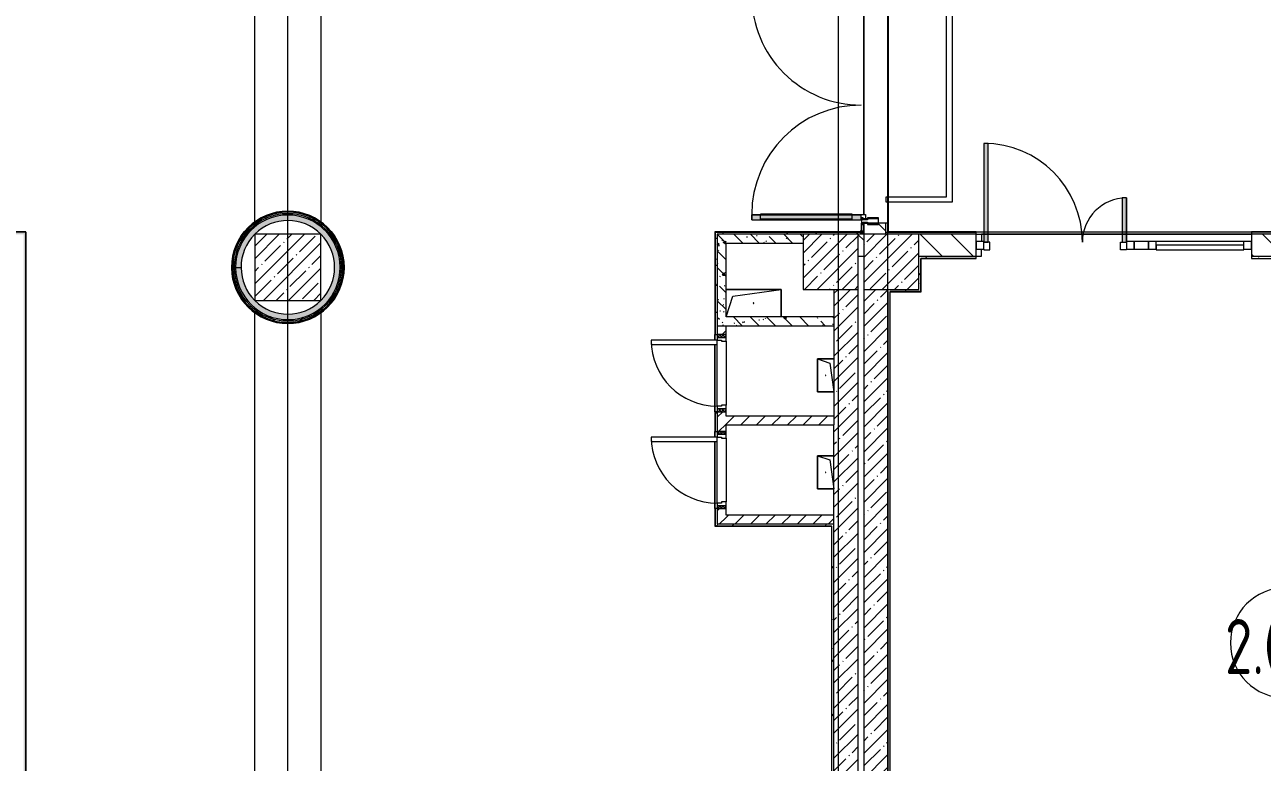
# Model space of a CAD drawing. Header units: millimetres. Extents: x -1113 to 415037, y -3642 to 354837.
# Drawn here: x 179692 to 190932, y 3107 to 9802 of the extents above; entities that cross this region are included whole.
import ezdxf

# ---------------------------------------------------------------- set-up
doc = ezdxf.new("R2010")
doc.units = ezdxf.units.MM
for name, color, linetype, lineweight in [('A-AREA-BNDY', 7, 'Continuous', 5), ('A-AREA-IDEN', 7, 'Continuous', 9), ('A-DETL-GENF', 7, 'Continuous', 9), ('A-DOOR-2', 7, 'Continuous', 5), ('A-DOOR-FRAM-2', 7, 'Continuous', 5), ('A-FLOR', 7, 'Continuous', 9), ('A-GENM', 7, 'Continuous', 9), ('A-GLAZ-CURT', 7, 'Continuous', 9), ('A-GLAZ-CURT-2', 7, 'Continuous', 20), ('A-GLAZ-CWMG', 7, 'Continuous', 9), ('A-GLAZ-CWMG-1', 7, 'Continuous', 20), ('A-WALL', 7, 'Continuous', 5), ('I-WALL', 7, 'Continuous', 5), ('S-COLS', 7, 'Continuous', 9), ('S-COLS-1', 7, 'Continuous', 5), ('Оси', 7, 'Continuous', 9)]:
    doc.layers.add(name, color=color, linetype=linetype, lineweight=lineweight)
doc.layers.add('A-AREA-PATT-2', color=7, linetype='Continuous', lineweight=5, true_color=0xcde0ef, transparency=1)
doc.layers.add('A-FLOR-PATT-1', color=7, linetype='Continuous', lineweight=9, true_color=0xeef6ff, transparency=0.5)
for name, color, linetype, lineweight, true_color in [('A-DOOR-1', 7, 'Continuous', 5, 0xc0c0c0), ('A-DOOR-FRAM-1', 7, 'Continuous', 5, 0xc0c0c0), ('A-WALL-1', 9, 'Continuous', 5, 0x808080), ('A-WALL-FNSH-1', 9, 'Continuous', 5, 0x808080)]:
    doc.layers.add(name, color=color, linetype=linetype, lineweight=lineweight, true_color=true_color)
doc.styles.add('СПДС', font='ГОСТ тип А.ttf', dxfattribs={"width": 0.9})
pattern_1 = [(45, (148772.12, -1e-08), (-114.04925, 114.04925), []), (45, (148886.17, -1e-08), (-114.04925, 114.04925), [201.612, -40.322, 6.706, -33.617])]
pattern_2 = [(135, (148772.12, -1e-08), (-141.4214, -141.4214), [])]
pattern_3 = [(135, (148772.12, -1e-08), (-150.8683, -150.8683), [213.36, -35.56, 7.112, -35.56]), (135, (148772.12, 150.77), (-150.8683, -150.8683), []), (50, (148772.12, -1e-08), (255.0577, -22.3145), [26.67, -293.37]), (355, (148772.12, -1e-08), (-49.3404, 267.4791), [21.336, -234.696]), (100.451, (148793.38, -1.86), (205.7195, 245.1636), [22.666, -249.326]), (46.184, (148772.12, 71.12), (379.511, -58.86), [40.005, -440.055]), (96.636, (148803.75, 66.2), (332.3634, 346.399), [33.999, -373.989]), (351.184, (148772.12, 71.12), (332.367, 346.3953), [32.004, -352.044]), (21, (148807.68, 53.34), (212.2602, -143.1711), [26.67, -293.37]), (326, (148807.68, 53.34), (86.5224, 257.8632), [21.336, -234.696]), (71.451, (148825.37, 41.4), (298.784, 114.6901), [22.666, -249.326]), (37.5, (148772.12, -1e-08), (4.32385, 118.3775), [6.706, -225.146, 6.706, -231.546, -235.585]), (37.5, (148772.12, -1e-08), (4.32385, 118.3775), [-470.103, 6.706, -228.879]), (7.5, (148772.12, -1e-08), (93.5476, 140.2533), [6.706, -129.134, 6.706, -219.812, -89.789]), (7.5, (148772.12, -1e-08), (93.5476, 140.2533), [-362.356, 6.706, -83.083]), (327.5, (148692.82, -1e-08), (189.82734, -8.02019), [6.706, -82.194, 6.706, -270.662, -368.046]), (327.5, (148692.82, -1e-08), (189.82734, -8.02019), [-366.268, 6.706, -361.34]), (317.5, (148657.26, -1e-08), (207.38114, 35.59764), [6.706, -108.864, 6.706, -177.495, -261.366]), (317.5, (148657.26, -1e-08), (207.38114, 35.59764), [-299.771, 6.706, -254.66])]
pattern_4 = [(45, (148772.12, -1e-08), (-70.71068, 70.71068), [])]
pattern_5 = [(45, (148772.12, -1e-08), (-212.132, 212.132), []), (135, (148772.12, -1e-08), (-212.132, -212.132), [])]
pattern_6 = [(0, (148772.123, -1e-08), (243.84, 60.96), [20.117, -162.763, 20.117, -162.763, -975.36]), (0, (148772.123, -1e-08), (243.84, 60.96), [-365.76, 20.117, -345.643, 20.117, -162.763, -426.72]), (0, (148772.123, -1e-08), (243.84, 60.96), [-914.4, 20.117, -101.803, 20.117, -284.683]), (120, (148863.563, 30.48), (-174.71291, 180.691634), [20.117, -162.763, 20.117, -162.763, -975.36]), (120, (148863.563, 30.48), (-174.71291, 180.691634), [-365.76, 20.117, -345.643, 20.117, -162.763, -426.72]), (120, (148863.563, 30.48), (-174.71291, 180.691634), [-914.4, 20.117, -101.803, 20.117, -284.683]), (240, (148894.043, 152.4), (-69.12709, -241.651634), [20.117, -162.763, 20.117, -162.763, -975.36]), (240, (148894.043, 152.4), (-69.12709, -241.651634), [-365.76, 20.117, -345.643, 20.117, -162.763, -426.72]), (240, (148894.043, 152.4), (-69.12709, -241.651634), [-914.4, 20.117, -101.803, 20.117, -284.683])]

# ---------------------------------------------------------------- blocks, each defined once
blk = doc.blocks.new('BSC_Колонна _Прямоугольная - 500х500-23286270-Объем проектирования 2 этажа')
at = {"layer": 'S-COLS-1'}
h = blk.add_hatch(dxfattribs=at)
h.set_pattern_fill('FP_4', color=256, style=0, pattern_type=2)
h.set_pattern_definition([(45, (-38790, -7650), (-114.04925, 114.04925), []), (45, (-38675.95, -7650), (-114.04925, 114.04925), [201.613, -40.323, 6.706, -33.617])])
h.paths.add_polyline_path([(-70, -250), (250, -250), (250, 250), (-250, 250), (-250, -250)])
for p, q in [((250, 250), (-250, 250)), ((-250, 250), (-250, -250)), ((250, -250), (250, 250)), ((-250, -250), (250, -250))]:
    blk.add_line(p, q, dxfattribs=at)
blk = doc.blocks.new('BSC_Колонна _Прямоугольная - 600х600-V312-Объем проектирования 2 этажа')
at = {"layer": 'S-COLS-1'}
h = blk.add_hatch(dxfattribs=at)
h.set_pattern_fill('FP_65', color=256, style=0, pattern_type=2)
h.set_pattern_definition([(45, (-33310, -7600), (-114.04925, 114.04925), []), (45, (-33195.95, -7600), (-114.04925, 114.04925), [201.613, -40.323, 6.706, -33.617])])
h.paths.add_polyline_path([(-300, -300), (300, -300), (300, 300), (-300, 300), (-300, 173)])
for p, q in [((300, 300), (-300, 300)), ((-300, 300), (-300, -300)), ((300, -300), (300, 300)), ((-300, -300), (300, -300))]:
    blk.add_line(p, q, dxfattribs=at)
blk = doc.blocks.new('BSC_Колонна _Прямоугольная - 500х500-V367-Объем проектирования 2 этажа')
at = {"layer": 'S-COLS-1'}
h = blk.add_hatch(dxfattribs=at)
h.set_pattern_fill('FP_113', color=256, style=0, pattern_type=2)
h.set_pattern_definition([(45, (-38240, -7650), (-114.04925, 114.04925), []), (45, (-38125.95, -7650), (-114.04925, 114.04925), [201.613, -40.323, 6.706, -33.617])])
h.paths.add_polyline_path([(250, -250), (250, 250), (-250, 250), (-250, -250), (177, -250)])
for p, q in [((250, 250), (-250, 250)), ((-250, 250), (-250, -250)), ((250, -250), (250, 250)), ((-250, -250), (250, -250))]:
    blk.add_line(p, q, dxfattribs=at)
blk = doc.blocks.new('110_Дверь_СКБ_1Ст - д-18 700x2100h_Технический шкаф ЭОМ и СС-21511926-Объем проектирования 2 этажа')
at = {"layer": 'A-DOOR-2'}
h = blk.add_hatch(dxfattribs=at)
h.set_pattern_fill('FP_204', color=256, style=0, pattern_type=2)
h.set_pattern_definition([(135, (1951.41, 104.685), (-14.14214, -14.14214), []), (225, (1951.41, 104.685), (14.14214, -14.14214), [])])
h.paths.add_polyline_path([(337.5, -40), (362.5, -40), (362.5, 40), (337.5, 40)])
at = {"layer": 'A-DOOR-FRAM-2'}
h = blk.add_hatch(dxfattribs=at)
h.set_pattern_fill('FP_205', color=256, style=0, pattern_type=2)
h.set_pattern_definition([(45, (-171.384, 104.685), (-14.1421, 14.1421), []), (135, (-171.384, 104.685), (-14.1421, -14.1421), [])])
h.paths.add_polyline_path([(-337.5, 1.9), (-337.5, -40), (-312.5, -40), (-312.5, 40), (-337.5, 40)])
at = {"layer": 'A-DOOR-1'}
for p, q in [((312.5, 640), (272.5, 640)), ((272.5, 640), (272.5, 40)), ((312.5, 40), (312.5, 640)), ((272.5, 40), (312.5, 40))]:
    blk.add_line(p, q, dxfattribs=at)
blk.add_arc((312.5, 40), 600, 90, 180, dxfattribs=at)
at = {"layer": 'A-DOOR-FRAM-1'}
for p, q in [((-312.5, 40), (-337.5, 40)), ((-337.5, 40), (-337.5, -40)), ((-287.5, 40), (-312.5, 40)), ((-312.5, 40), (-312.5, -40)), ((-312.5, -40), (-312.5, 40)), ((-287.5, 0), (-287.5, 40)), ((-287.5, 40), (272.5, 40)), ((312.5, 40), (312.5, 0)), ((337.5, 40), (312.5, 40)), ((337.5, -40), (337.5, 40)), ((362.5, 40), (337.5, 40)), ((337.5, 40), (337.5, -40)), ((362.5, -40), (362.5, 40)), ((-337.5, -40), (-312.5, -40)), ((-312.5, -40), (-277.5, -40)), ((-277.5, 0), (-287.5, 0)), ((-277.5, -40), (-277.5, 0)), ((302.5, -40), (-277.5, -40)), ((312.5, 0), (302.5, 0)), ((302.5, 0), (302.5, -40)), ((302.5, -40), (337.5, -40)), ((337.5, -40), (362.5, -40))]:
    blk.add_line(p, q, dxfattribs=at)
blk = doc.blocks.new('GM_Отверстие прямоугольное _в плите_ - Отверстие-V418-Объем проектирования 2 этажа')
at = {"layer": 'A-GENM'}
for p, q in [((-250, 125), (250, 125)), ((250, 125), (-250, 125)), ((-187, 62), (250, 125)), ((250, 125), (250, -125)), ((250, -125), (250, 125)), ((-250, -125), (-187, 62))]:
    blk.add_line(p, q, dxfattribs=at)
for start, end in [(360, 180), (180, 360)]:
    blk.add_arc((0, 0), 2.5, start, end, dxfattribs=at)
blk = doc.blocks.new('GM_Отверстие прямоугольное _в плите_ - Отверстие-21620300-Объем проектирования 2 этажа')
at = {"layer": 'A-GENM'}
for p, q in [((-150, -75), (-150, 75)), ((-150, 75), (-150, -75)), ((-150, -75), (-112.5, 37.5)), ((-112.5, 37.5), (150, 75)), ((150, 75), (150, -75)), ((150, -75), (150, 75)), ((150, -75), (-150, -75)), ((-150, -75), (150, -75))]:
    blk.add_line(p, q, dxfattribs=at)
for start, end in [(360, 180), (180, 360)]:
    blk.add_arc((0, 0), 2.5, start, end, dxfattribs=at)
blk = doc.blocks.new('Прямоугольный импост - Импост структурный с накладкой - 160мм Темный-31239214-Объем проектирования 2 этажа')
at = {"layer": 'A-GLAZ-CWMG-1'}
for p, q in [((-50, 0), (-50, 17)), ((-50, 17), (0, 17)), ((-40, 0), (-50, 0)), ((-40, -40), (-40, 0)), ((0, 0), (-10, 0)), ((-10, 0), (-10, -40)), ((0, 17), (0, 0)), ((-50, -140), (-50, -40)), ((-50, -40), (-40, -40)), ((-10, -40), (0, -40)), ((0, -40), (0, -140)), ((0, -140), (-50, -140))]:
    blk.add_line(p, q, dxfattribs=at)
blk = doc.blocks.new('Дверь_Витражная_остекление_ - ДВН_ДАО_Главный вход_1800 в свету 5-32258809-Объем проектирования 2 этажа')
at = {"layer": 'A-DETL-GENF'}
for p, q in [((-947.5, -20), (-992.5, -20)), ((-992.5, -1012.5), (-992.5, -20)), ((-947.5, -20), (-992.5, -20)), ((-992.5, -20), (-992.5, -1012.5)), ((-992.5, -100), (-947.5, -100)), ((-982.5, -932.5), (-982.5, -100)), ((-947.5, -1012.5), (-947.5, -20)), ((-947.5, -1012.5), (-947.5, -20)), ((-938.5, -932.5), (-938.5, -100)), ((988.5, -932.5), (988.5, -100)), ((997.5, -1012.5), (997.5, -20)), ((997.5, -20), (997.5, -1012.5)), ((1042.5, -100), (997.5, -100)), ((1032.5, -932.5), (1032.5, -100)), ((1042.5, -1012.5), (1042.5, -20)), ((1042.5, -1012.5), (1042.5, -20)), ((-992.5, -932.5), (-947.5, -932.5)), ((1042.5, -932.5), (997.5, -932.5)), ((-992.5, -1012.5), (-947.5, -1012.5)), ((-992.5, -1012.5), (-947.5, -1012.5)), ((1042.5, -1012.5), (997.5, -1012.5)), ((997.5, -1012.5), (1042.5, -1012.5))]:
    blk.add_line(p, q, dxfattribs=at)
at = {"layer": 'A-DOOR-1'}
for p, q in [((-1042.5, 20), (-992.5, 20)), ((-1042.5, -20), (-1042.5, 20)), ((-992.5, 20), (-992.5, -20)), ((992.5, 20), (1042.5, 20)), ((992.5, -20), (992.5, 20)), ((1042.5, 20), (1042.5, -20)), ((-992.5, -20), (-1042.5, -20)), ((-992.5, -1012.5), (-992.5, -20)), ((992.5, -1012.5), (992.5, -20)), ((1042.5, -20), (992.5, -20))]:
    blk.add_line(p, q, dxfattribs=at)
for centre, start, end in [((-992.5, -20), 270, 0), ((992.5, -20), 180, 270)]:
    blk.add_arc(centre, 992.5, start, end, dxfattribs=at)
blk = doc.blocks.new('Прямоугольный импост - Импост структурный с накладкой - 160мм Темный-31915521-Объем проектирования 2 этажа')
at = {"layer": 'A-GLAZ-CWMG-1'}
for p, q in [((-25, 0), (-25, 17)), ((-25, 17), (25, 17)), ((-15, 0), (-25, 0)), ((-15, -40), (-15, 0)), ((25, 0), (15, 0)), ((15, 0), (15, -40)), ((25, 17), (25, 0)), ((-25, -140), (-25, -40)), ((-25, -40), (-15, -40)), ((15, -40), (25, -40)), ((25, -40), (25, -140)), ((25, -140), (-25, -140))]:
    blk.add_line(p, q, dxfattribs=at)
blk = doc.blocks.new('Прямоугольный импост - 50 x 70 мм-31700031-Объем проектирования 2 этажа')
at = {"layer": 'A-GLAZ-CWMG-1'}
for p, q in [((-70, 35), (0, 35)), ((-70, -35), (-70, 35)), ((0, 35), (0, -35)), ((0, -35), (-70, -35))]:
    blk.add_line(p, q, dxfattribs=at)
blk = doc.blocks.new('Дверь_Витражная_остекление_ - ДВН_ДАО_Главный вход_1200 в свету-31742133-Объем проектирования 2 этажа')
at = {"layer": 'A-DETL-GENF'}
for p, q in [((-607.5, 925), (-647.5, 925)), ((-647.5, 925), (-647.5, 35)), ((-607.5, 30), (-607.5, 925)), ((647.5, 430), (607.5, 430)), ((607.5, 430), (607.5, 30)), ((647.5, 35), (647.5, 430)), ((-647.5, 30), (-607.5, 30)), ((-592.5, 30), (-647.5, 30)), ((-592.5, -40), (-592.5, 30)), ((592.5, -40), (592.5, 30)), ((592.5, 30), (647.5, 30)), ((607.5, 30), (647.5, 30)), ((-647.5, -35), (-647.5, -40)), ((-647.5, -40), (-592.5, -40)), ((647.5, -40), (592.5, -40)), ((647.5, -35), (647.5, -40))]:
    blk.add_line(p, q, dxfattribs=at)
at = {"layer": 'A-DOOR-1'}
for p, q in [((-647.5, 925), (-647.5, 35)), ((647.5, 430), (647.5, 35))]:
    blk.add_line(p, q, dxfattribs=at)
for centre, radius, start, end in [((-647.5, 30), 895, 360, 90), ((647.5, 30), 400, 90, 180)]:
    blk.add_arc(centre, radius, start, end, dxfattribs=at)
blk = doc.blocks.new('Системная панель - Стемалит - 40мм-32257327-Объем проектирования 2 этажа')
at = {"layer": 'A-GLAZ-CURT-2'}
for p, q in [((65, 35), (-65, 35)), ((-65, 35), (-65, -35)), ((65, -35), (65, 35)), ((-65, -35), (65, -35))]:
    blk.add_line(p, q, dxfattribs=at)
blk = doc.blocks.new('Прямоугольный импост - 50 x 70 мм-31687886-Объем проектирования 2 этажа')
at = {"layer": 'A-GLAZ-CWMG-1'}
for p, q in [((-35, 35), (35, 35)), ((-35, -35), (-35, 35)), ((35, 35), (35, -35)), ((35, -35), (-35, -35))]:
    blk.add_line(p, q, dxfattribs=at)
blk = doc.blocks.new('Прямоугольный импост - 50 x 70 мм-31701779-Объем проектирования 2 этажа')
at = {"layer": 'A-GLAZ-CWMG-1'}
for p, q in [((0, 35), (-70, 35)), ((-70, 35), (-70, -35)), ((0, -35), (0, 35)), ((-70, -35), (0, -35))]:
    blk.add_line(p, q, dxfattribs=at)
blk = doc.blocks.new('Системная панель - Стекло - 40мм-V497-Объем проектирования 2 этажа')
at = {"layer": 'A-GLAZ-CURT-2'}
for p, q in [((397.5, 0), (-397.5, 0)), ((-397.5, 0), (-397.5, -40)), ((397.5, -40), (397.5, 0)), ((-397.5, -40), (397.5, -40))]:
    blk.add_line(p, q, dxfattribs=at)
blk = doc.blocks.new('Прямоугольный импост - 50 x 70 мм-31702100-Объем проектирования 2 этажа')
at = {"layer": 'A-GLAZ-CWMG-1'}
for p, q in [((-35, 35), (35, 35)), ((-35, -35), (-35, 35)), ((35, 35), (35, -35)), ((35, -35), (-35, -35))]:
    blk.add_line(p, q, dxfattribs=at)
blk = doc.blocks.new('Прямоугольный импост - 50 x 70 мм-31720914-Объем проектирования 2 этажа')
at = {"layer": 'A-GLAZ-CWMG'}
blk.add_line((6460, 7920), (5665, 7920), dxfattribs=at)
blk = doc.blocks.new('Марка_Помещения - Номер-25198446-Объем проектирования 2 этажа')
at = {"layer": 'A-AREA-IDEN'}
for start, end in [(360, 180), (180, 360)]:
    blk.add_arc((0, 0), 2.5, start, end, dxfattribs=at)

msp = doc.modelspace()

# ---------------------------------------------------------------- hatches: boundary and pattern name
at = {"layer": 'A-AREA-PATT-2'}
h = msp.add_hatch(color=256, dxfattribs=at)
h.paths.add_polyline_path([(187288, 7921), (187292, 7921), (187290, 7931), (187282, 7931), (187282, 7921)])
h.paths.add_polyline_path([(169022, 7921), (169022, 8530), (168992, 8530), (168992, 7921), (169017, 7921)])
h.paths.add_polyline_path([(187291, 7990), (187292, 7991), (187292, 8080), (187288, 8080), (187288, 8030), (187291, 8030), (187291, 8000)])
h.paths.add_polyline_path([(187288, 10065), (187292, 10065), (187291, 10115), (187288, 10115)])
h.paths.add_polyline_path([(169022, 10275), (169022, 10880), (169003, 10878), (169003, 10275)])
h.paths.add_polyline_path([(187267, 10669), (187287, 10669), (187287, 10680), (187267, 10680)])
h.paths.add_polyline_path([(181432, 13740), (181472, 13740), (181470, 13759), (181422, 13759), (181422, 13740)])
h.paths.add_polyline_path([(180072, 13740), (180122, 13740), (180120, 13759), (180072, 13759)])
h.paths.add_polyline_path([(182422, 18870), (182422, 18920), (182403, 18918), (182403, 18870)])
h.paths.add_polyline_path([(182403, 20220), (182422, 20220), (182422, 20270), (182403, 20268), (182403, 20222)])
at = {"layer": 'A-FLOR-PATT-1'}
h = msp.add_hatch(color=256, dxfattribs=at)
h.paths.add_polyline_path([(162402, 7900), (162442, 7900), (162442, 8730), (162402, 8730), (162402, 7904)])
h.paths.add_polyline_path([(173072, 7900), (173072, 8230), (173032, 8230), (173032, 7900)])
h.paths.add_polyline_path([(163662, 7900), (163702, 7900), (163702, 8230), (163662, 8230), (163662, 7920)])
h.paths.add_polyline_path([(171772, 7900), (171812, 7900), (171812, 8730), (171772, 8730), (171772, 7920)])
h.paths.add_polyline_path([(154167, 7915), (154167, 8315), (154127, 8315), (154127, 7915)])
h.paths.add_polyline_path([(152912, 7915), (152912, 8810), (152872, 8810), (152872, 7915), (152902, 7915)])
h.paths.add_polyline_path([(187288, 8030), (187288, 8075), (186296, 8075), (186296, 8030), (187287, 8030)])
h.paths.add_polyline_path([(168782, 8520), (168862, 8520), (168862, 8565), (168022, 8565), (168022, 8520), (168398, 8520)])
h.paths.add_polyline_path([(186896, 10020), (187288, 10020), (187288, 10065), (186296, 10065), (186296, 10020), (186762, 10020)])
h.paths.add_polyline_path([(168037, 10190), (168862, 10190), (168862, 10235), (168037, 10235)])
h.paths.add_polyline_path([(180167, 12960), (180167, 13780), (180122, 13780), (180122, 12960)])
h.paths.add_polyline_path([(181432, 13460), (181432, 13740), (181422, 13740), (181422, 13780), (181387, 13780), (181387, 13460), (181422, 13460)])
h.paths.add_polyline_path([(182805, 18920), (183202, 18920), (183202, 18965), (182382, 18965), (182382, 18920), (182422, 18920)])
h.paths.add_polyline_path([(182570, 20185), (182702, 20185), (182702, 20230), (182422, 20230), (182422, 20220), (182382, 20220), (182382, 20185), (182435, 20185)])
h = msp.add_hatch(color=256, dxfattribs=at)
h.paths.add_polyline_path([(198527, 7900), (198567, 7900), (198567, 8230), (198527, 8230)])
h.paths.add_polyline_path([(197307, 7900), (197312, 7900), (197312, 8725), (197272, 8725), (197272, 7900)])
h.paths.add_polyline_path([(189658, 7900), (189698, 7900), (189698, 8230), (189658, 8230), (189658, 7920)])
h.paths.add_polyline_path([(206273, 7900), (206313, 7900), (206313, 8725), (206273, 8725), (206273, 7920)])
h.paths.add_polyline_path([(188403, 7900), (188443, 7900), (188443, 8725), (188403, 8725), (188403, 8043)])
h.paths.add_polyline_path([(207568, 7900), (207568, 8230), (207528, 8230), (207528, 7900)])
h.paths.add_polyline_path([(223953, 9422), (224252, 9422), (224252, 9462), (223953, 9462)])
h.paths.add_polyline_path([(224191, 10682), (224252, 10682), (224252, 10722), (223453, 10722), (223453, 10682), (223522, 10682)])
h = msp.add_hatch(color=256, dxfattribs=at)
h.paths.add_polyline_path([(189698, 7830), (189698, 7900), (189658, 7900), (189658, 7830)])
h.paths.add_polyline_path([(188403, 7830), (188443, 7830), (188443, 7900), (188403, 7900), (188403, 7835)])
at = {"layer": 'I-WALL'}
h = msp.add_hatch(dxfattribs=at)
h.set_pattern_fill('FP_191', color=256, style=0, pattern_type=2)
h.set_pattern_definition(pattern_6)
h.paths.add_polyline_path([(187312, 7920), (187312, 8000), (187292, 8000), (187292, 7921), (187308, 7920)])
h.paths.add_polyline_path([(187292, 10130), (187312, 10130), (187312, 10680), (187292, 10680), (187292, 10230)])
h = msp.add_hatch(dxfattribs=at)
h.set_pattern_fill('FP_23', color=256, style=0, pattern_type=2)
h.set_pattern_definition(pattern_2)
h.paths.add_polyline_path([(187492, 7900), (187512, 7900), (187512, 8000), (187312, 8000), (187312, 7900)])
h.paths.add_polyline_path([(187312, 10130), (187512, 10130), (187512, 10230), (187312, 10230)])
for points in [[(181572, 7600), (181573, 7600), (181579, 7680), (181601, 7765), (181632, 7836), (181675, 7905), (181729, 7966), (181788, 8015), (181854, 8055), (181927, 8085), (182003, 8103), (182082, 8109), (182176, 8100), (182249, 8080), (182325, 8047), (182389, 8005), (182446, 7956), (182495, 7898), (182537, 7829), (182568, 7751), (182586, 7667), (182586, 7680), (182567, 7758), (182530, 7843), (182491, 7904), (182434, 7969), (182371, 8019), (182310, 8056), (182239, 8085), (182159, 8104), (182081, 8110), (181992, 8101), (181923, 8085), (181850, 8055), (181782, 8013), (181713, 7951), (181665, 7893), (181623, 7820), (181597, 7758), (181578, 7680)], [(182104, 7126), (182180, 7135), (182253, 7157), (182322, 7190), (182385, 7234), (182439, 7287), (182491, 7361), (182520, 7416), (182544, 7488), (182556, 7566), (182555, 7640), (182543, 7715), (182518, 7788), (182483, 7855), (182437, 7916), (182376, 7973), (182318, 8012), (182249, 8045), (182176, 8066), (182100, 8075), (182024, 8071), (181949, 8056), (181878, 8029), (181812, 7991), (181753, 7942), (181702, 7885), (181661, 7820), (181632, 7750), (181613, 7676), (181607, 7600), (181657, 7600), (181664, 7674), (181683, 7744), (181711, 7807), (181753, 7868), (181812, 7927), (181859, 7962), (181923, 7994), (181992, 8015), (182063, 8025), (182135, 8022), (182206, 8007), (182272, 7980), (182334, 7942), (182388, 7895), (182437, 7834), (182470, 7773), (182494, 7703), (182505, 7638), (182505, 7564), (182491, 7487), (182469, 7424), (182435, 7364), (182382, 7300), (182337, 7260), (182276, 7222), (182209, 7194), (182130, 7178), (182067, 7175), (181995, 7184), (181926, 7205), (181862, 7237), (181804, 7279), (181754, 7330), (181711, 7394), (181681, 7460), (181663, 7531), (181657, 7596), (181607, 7596), (181614, 7520), (181633, 7446), (181663, 7376), (181713, 7303), (181756, 7255), (181815, 7207), (181882, 7169), (181953, 7143), (182028, 7128), (182067, 7127)], [(182082, 7090), (182162, 7096), (182253, 7120), (182322, 7150), (182393, 7196), (182449, 7246), (182495, 7301), (182537, 7368), (182569, 7448), (182586, 7524), (182585, 7520), (182566, 7443), (182536, 7369), (182485, 7290), (182435, 7234), (182372, 7182), (182311, 7145), (182239, 7116), (182162, 7097), (182073, 7091), (181995, 7099), (181924, 7116), (181840, 7153), (181772, 7197), (181717, 7246), (181663, 7312), (181627, 7371), (181597, 7447), (181578, 7533), (181578, 7520), (181601, 7432), (181633, 7360), (181669, 7300), (181732, 7230), (181791, 7182), (181858, 7142), (181931, 7113), (182007, 7096), (182071, 7091)]]:
    msp.add_hatch(color=256, dxfattribs=at).paths.add_polyline_path(points)
h = msp.add_hatch(dxfattribs=at)
h.set_pattern_fill('FP_192', color=256, style=0, pattern_type=2)
h.set_pattern_definition(pattern_5)
h.paths.add_polyline_path([(182085, 7100), (182164, 7107), (182253, 7131), (182322, 7162), (182385, 7203), (182443, 7255), (182495, 7320), (182532, 7382), (182558, 7448), (182576, 7524), (182582, 7602), (182576, 7680), (182555, 7761), (182525, 7831), (182482, 7900), (182428, 7960), (182363, 8012), (182308, 8046), (182227, 8078), (182159, 8094), (182081, 8100), (181992, 8091), (181923, 8074), (181849, 8042), (181782, 7999), (181719, 7942), (181670, 7881), (181632, 7815), (181606, 7750), (181588, 7676), (181582, 7600), (181595, 7600), (181601, 7678), (181625, 7767), (181654, 7831), (181699, 7900), (181755, 7960), (181812, 8005), (181882, 8044), (181949, 8069), (182024, 8084), (182101, 8087), (182190, 8075), (182260, 8053), (182334, 8017), (182399, 7969), (182452, 7916), (182497, 7855), (182532, 7788), (182557, 7706), (182568, 7638), (182566, 7552), (182555, 7484), (182529, 7406), (182488, 7332), (182439, 7270), (182381, 7216), (182319, 7175), (182253, 7144), (182180, 7123), (182104, 7113), (182027, 7116), (181943, 7133), (181871, 7161), (181804, 7200), (181739, 7255), (181690, 7312), (181650, 7376), (181620, 7446), (181601, 7525), (181595, 7596), (181582, 7596), (181589, 7516), (181613, 7429), (181641, 7365), (181685, 7298), (181739, 7237), (181804, 7186), (181862, 7151), (181933, 7123), (182007, 7106), (182067, 7101)])
h = msp.add_hatch(dxfattribs=at)
h.set_pattern_fill('FP_192', color=256, style=0, pattern_type=2)
h.set_pattern_definition(pattern_5)
h.paths.add_polyline_path([(182105, 7113), (182191, 7126), (182264, 7148), (182337, 7185), (182402, 7234), (182455, 7287), (182499, 7348), (182536, 7424), (182556, 7486), (182568, 7564), (182566, 7650), (182555, 7719), (182530, 7793), (182491, 7864), (182437, 7933), (182380, 7985), (182314, 8028), (182249, 8058), (182176, 8078), (182100, 8087), (182015, 8082), (181939, 8066), (181867, 8037), (181801, 7998), (181736, 7942), (181687, 7885), (181648, 7820), (181619, 7750), (181601, 7676), (181597, 7600), (181607, 7600), (181614, 7679), (181633, 7754), (181668, 7831), (181711, 7895), (181764, 7951), (181823, 7997), (181878, 8029), (181963, 8059), (182024, 8071), (182101, 8075), (182178, 8065), (182254, 8043), (182325, 8008), (182390, 7960), (182443, 7908), (182483, 7855), (182522, 7776), (182544, 7710), (182555, 7638), (182555, 7562), (182543, 7485), (182520, 7416), (182485, 7348), (182435, 7283), (182376, 7228), (182315, 7187), (182241, 7153), (182180, 7135), (182104, 7126), (182014, 7131), (181950, 7144), (181876, 7172), (181808, 7213), (181747, 7265), (181705, 7312), (181663, 7376), (181632, 7451), (181613, 7527), (181607, 7596), (181595, 7596), (181602, 7518), (181622, 7439), (181655, 7365), (181703, 7295), (181758, 7237), (181815, 7193), (181882, 7156), (181964, 7128), (182028, 7116), (182104, 7113)])
h = msp.add_hatch(dxfattribs=at)
h.set_pattern_fill('FP_191', color=256, style=0, pattern_type=2)
h.set_pattern_definition(pattern_6)
h.paths.add_polyline_path([(176691, 7900), (179702, 7900), (179702, 7920), (176232, 7920), (176232, 7908), (176262, 7906), (176262, 7900), (176687, 7900)])
h.paths.add_polyline_path([(169732, 7900), (171702, 7900), (171702, 7920), (168982, 7920), (168982, 7900), (169652, 7900)])
h.paths.add_polyline_path([(173802, 7900), (175102, 7900), (175102, 7908), (175132, 7910), (175132, 7920), (173142, 7920), (173142, 7900), (173602, 7900)])
h = msp.add_hatch(dxfattribs=at)
h.set_pattern_fill('FP_191', color=256, style=0, pattern_type=2)
h.set_pattern_definition(pattern_6)
h.paths.add_polyline_path([(179682, 100), (179702, 100), (179702, 7900), (179682, 7900), (179682, 120)])
h = msp.add_hatch(dxfattribs=at)
h.set_pattern_fill('FP_191', color=256, style=0, pattern_type=2)
h.set_pattern_definition(pattern_6)
h.paths.add_polyline_path([(186783, 7900), (187312, 7900), (187312, 7920), (185962, 7920), (185962, 7900), (186762, 7900)])
h = msp.add_hatch(dxfattribs=at)
h.set_pattern_fill('FP_191', color=256, style=0, pattern_type=2)
h.set_pattern_definition(pattern_6)
h.paths.add_polyline_path([(185967, 5250), (185982, 5250), (185982, 5409), (185962, 5409), (185962, 5250), (185965, 5250)])
h.paths.add_polyline_path([(185982, 6109), (185982, 6289), (185962, 6289), (185962, 6109)])
h.paths.add_polyline_path([(185963, 6989), (185982, 6989), (185982, 7900), (185962, 7900), (185962, 6989)])
h = msp.add_hatch(dxfattribs=at)
h.set_pattern_fill('FP_41', color=256, style=0, pattern_type=2)
h.set_pattern_definition(pattern_3)
h.paths.add_polyline_path([(185982, 7150), (186062, 7150), (186062, 7900), (185982, 7900), (185982, 7400)])
h = msp.add_hatch(dxfattribs=at)
h.set_pattern_fill('FP_41', color=256, style=0, pattern_type=2)
h.set_pattern_definition(pattern_3)
h.paths.add_polyline_path([(186762, 7820), (186762, 7900), (186062, 7900), (186062, 7820)])
h = msp.add_hatch(dxfattribs=at)
h.set_pattern_fill('FP_23', color=256, style=0, pattern_type=2)
h.set_pattern_definition(pattern_2)
h.paths.add_polyline_path([(187822, 7700), (188333, 7700), (188333, 7900), (187812, 7900), (187812, 7700)])
h.paths.add_polyline_path([(187262, 7700), (187312, 7700), (187312, 7900), (187262, 7900), (187262, 7773)])
h.paths.add_polyline_path([(191682, 7700), (191682, 7900), (190833, 7900), (190833, 7700), (191526, 7700)])
h = msp.add_hatch(dxfattribs=at)
h.set_pattern_fill('FP_191', color=256, style=0, pattern_type=2)
h.set_pattern_definition(pattern_6)
h.paths.add_polyline_path([(223516, 7900), (223522, 7900), (223501, 7920), (222477, 7920), (222477, 7908), (222532, 7908), (222532, 7900), (223502, 7900)])
h.paths.add_polyline_path([(221022, 7900), (221023, 7908), (221077, 7908), (221077, 7920), (220507, 7920), (220507, 7908), (220537, 7908), (220537, 7900), (220872, 7900)])
h.paths.add_polyline_path([(219092, 7900), (219377, 7900), (219377, 7908), (219407, 7908), (219407, 7920), (218133, 7920), (218133, 7908), (218163, 7908), (218163, 7900), (218989, 7900)])
h.paths.add_polyline_path([(214402, 7900), (214697, 7901), (214697, 7908), (214727, 7908), (214727, 7920), (208703, 7920), (208703, 7900), (214182, 7900)])
h.paths.add_polyline_path([(216099, 7900), (217003, 7900), (217003, 7908), (217033, 7908), (217033, 7920), (215827, 7920), (215827, 7908), (215857, 7908), (215857, 7900), (215991, 7900)])
h.paths.add_polyline_path([(206203, 7900), (206203, 7920), (199702, 7920), (199702, 7900), (205980, 7900)])
h.paths.add_polyline_path([(196682, 7900), (197202, 7900), (197202, 7920), (190833, 7920), (190833, 7900), (196182, 7900)])
h.paths.add_polyline_path([(187532, 7900), (188333, 7900), (188333, 7920), (187532, 7919), (187513, 7900)])
h.paths.add_polyline_path([(187512, 7900), (187522, 7910), (187512, 7920), (187512, 7914)])
h = msp.add_hatch(dxfattribs=at)
h.set_pattern_fill('FP_191', color=256, style=0, pattern_type=2)
h.set_pattern_definition(pattern_6)
h.paths.add_polyline_path([(191661, 7680), (191682, 7700), (190833, 7700), (190833, 7680), (191526, 7680)])
h.paths.add_polyline_path([(191678, 7680), (191682, 7680), (191682, 7700), (191662, 7680)])
h.paths.add_polyline_path([(187812, 7700), (187833, 7680), (188333, 7680), (188333, 7700), (187822, 7700)])
h.paths.add_polyline_path([(187832, 7680), (187812, 7700), (187812, 7680), (187822, 7680)])
h = msp.add_hatch(dxfattribs=at)
h.set_pattern_fill('FP_191', color=256, style=0, pattern_type=2)
h.set_pattern_definition(pattern_6)
h.paths.add_polyline_path([(187813, 7380), (187832, 7380), (187832, 7680), (187812, 7680), (187812, 7380)])
h = msp.add_hatch(dxfattribs=at)
h.set_pattern_fill('FP_1', color=256, style=0, pattern_type=2)
h.set_pattern_definition(pattern_1)
h.paths.add_polyline_path([(187042, 400), (187262, 400), (187262, 7400), (187042, 7400), (187042, 400)])
h = msp.add_hatch(dxfattribs=at)
h.set_pattern_fill('FP_1', color=256, style=0, pattern_type=2)
h.set_pattern_definition(pattern_1)
h.paths.add_polyline_path([(187493, 410), (187532, 410), (187532, 7400), (187312, 7400), (187312, 410), (187492, 410)])
h = msp.add_hatch(dxfattribs=at)
h.set_pattern_fill('FP_191', color=256, style=0, pattern_type=2)
h.set_pattern_definition(pattern_6)
h.paths.add_polyline_path([(187811, 7380), (187812, 7380), (187812, 7400), (187532, 7400), (187553, 7380), (187811, 7380)])
h.paths.add_polyline_path([(187532, 7380), (187552, 7380), (187532, 7400)])
h = msp.add_hatch(dxfattribs=at)
h.set_pattern_fill('FP_191', color=256, style=0, pattern_type=2)
h.set_pattern_definition(pattern_6)
h.paths.add_polyline_path([(187532, 800), (187552, 800), (187552, 7379), (187532, 7380), (187532, 1620)])
h = msp.add_hatch(dxfattribs=at)
h.set_pattern_fill('FP_41', color=256, style=0, pattern_type=2)
h.set_pattern_definition(pattern_3)
h.paths.add_polyline_path([(186562, 7070), (187042, 7070), (187042, 7150), (185982, 7150), (185982, 7070), (186062, 7070)])
h = msp.add_hatch(dxfattribs=at)
h.set_pattern_fill('FP_22', color=256, style=0, pattern_type=2)
h.set_pattern_definition(pattern_4)
h.paths.add_polyline_path([(185982, 5270), (186062, 5270), (186062, 5409), (185982, 5409)])
h.paths.add_polyline_path([(185982, 6109), (186062, 6109), (186062, 6289), (185982, 6289), (185982, 6170)])
h.paths.add_polyline_path([(186062, 6989), (186062, 7070), (185982, 7070), (185982, 6989)])
h = msp.add_hatch(dxfattribs=at)
h.set_pattern_fill('FP_22', color=256, style=0, pattern_type=2)
h.set_pattern_definition(pattern_4)
h.paths.add_polyline_path([(187042, 6170), (187042, 6250), (186062, 6250), (186062, 6170), (187027, 6170)])
h = msp.add_hatch(dxfattribs=at)
h.set_pattern_fill('FP_22', color=256, style=0, pattern_type=2)
h.set_pattern_definition(pattern_4)
h.paths.add_polyline_path([(186062, 5270), (187042, 5270), (187042, 5350), (186062, 5350)])
h = msp.add_hatch(dxfattribs=at)
h.set_pattern_fill('FP_191', color=256, style=0, pattern_type=2)
h.set_pattern_definition(pattern_6)
h.paths.add_polyline_path([(187042, 5270), (185982, 5270), (185982, 5250), (187022, 5251), (187033, 5261)])
h.paths.add_polyline_path([(187040, 5250), (187042, 5250), (187042, 5270), (187022, 5250), (187031, 5250)])
h = msp.add_hatch(dxfattribs=at)
h.set_pattern_fill('FP_191', color=256, style=0, pattern_type=2)
h.set_pattern_definition(pattern_6)
h.paths.add_polyline_path([(187042, 400), (187041, 5250), (187022, 5250), (187022, 421), (187042, 400)])
h.paths.add_polyline_path([(187034, 400), (187042, 400), (187022, 420), (187022, 400)])

# ---------------------------------------------------------------- linework, layer by layer
at = {"layer": 'A-AREA-BNDY', "flags": 128}
msp.add_lwpolyline([(191173, 10209), (187533, 10209), (187533, 7921), (214052, 7921)], dxfattribs=at)
msp.add_lwpolyline([(181572, 7600, -1), (182592, 7600, -0.995721), (181572, 7596, -0.002144)], format="xyb", close=True, dxfattribs=at)
at = {"layer": 'A-FLOR'}
for p, q in [((181782, 8013), (181782, 13760)), ((182382, 13760), (182382, 8013)), ((187312, 10065), (187312, 8080)), ((187312, 8080), (187312, 10065)), ((188065, 8241), (188065, 9897)), ((188115, 9947), (188115, 8191)), ((187515, 8191), (187515, 8241)), ((187515, 8241), (188065, 8241)), ((188115, 8191), (187515, 8191)), ((181782, 7999), (181782, 8011)), ((182382, 8011), (182382, 7999)), ((182382, 7900), (181783, 7900)), ((188333, 7900), (190833, 7900)), ((190833, 7900), (188382, 7900)), ((188382, 7900), (188382, 7835)), ((188382, 7700), (188382, 7765)), ((188333, 7700), (188382, 7700)), ((181782, 7189), (181782, 7201)), ((181783, 7300), (182382, 7300)), ((182382, 7200), (182382, 7189)), ((181782, 520), (181782, 7187)), ((182382, 7187), (182382, 520))]:
    msp.add_line(p, q, dxfattribs=at)
at = {"layer": 'A-WALL'}
for p, q in [((187292, 7900), (187292, 8000)), ((187312, 8000), (187312, 7900)), ((187312, 7900), (187312, 8000)), ((187512, 7900), (187512, 8000)), ((187312, 7900), (187262, 7900)), ((187512, 7920), (188333, 7920)), ((188333, 7900), (187812, 7900)), ((197202, 7920), (190833, 7920)), ((187812, 7700), (188333, 7700)), ((187832, 7380), (187832, 7680)), ((188333, 7680), (187832, 7680)), ((187833, 7680), (187833, 7679)), ((190833, 7700), (191682, 7700)), ((190833, 7680), (191662, 7680)), ((187532, 787), (187532, 7400)), ((187532, 7380), (187532, 800)), ((187812, 7380), (187552, 7380)), ((187552, 780), (187552, 7379)), ((185982, 6289), (185982, 6109)), ((187042, 400), (187042, 6170)), ((185982, 5409), (185982, 5270))]:
    msp.add_line(p, q, dxfattribs=at)
for radius in [487, 475]:
    msp.add_arc((182082, 7600), radius, 180.4914, 180, dxfattribs=at)
at = {"layer": 'A-WALL-1'}
for p, q in [((187532, 8000), (187292, 8000)), ((179702, 7920), (176232, 7920)), ((185962, 7920), (185962, 6989)), ((186762, 7900), (185982, 7900)), ((185982, 7900), (185982, 6989)), ((187312, 7920), (187292, 7920)), ((187532, 7900), (187532, 7920)), ((188333, 7680), (188333, 7920)), ((190833, 7920), (190833, 7680)), ((191682, 7900), (190833, 7900)), ((186062, 7820), (186762, 7820)), ((186062, 7150), (186062, 7820)), ((187262, 7700), (187312, 7700)), ((181582, 7600), (181657, 7600)), ((181657, 7596), (181582, 7596)), ((187042, 7400), (187042, 6170)), ((187262, 400), (187262, 7400)), ((187312, 7400), (187312, 410)), ((187042, 7150), (186062, 7150)), ((185962, 6989), (185982, 6989)), ((185982, 7070), (187042, 7070)), ((186062, 6989), (186062, 7070)), ((185962, 6289), (185962, 6109)), ((185982, 6289), (185962, 6289)), ((186062, 6250), (186062, 6289)), ((187042, 6250), (186062, 6250)), ((185962, 6109), (185982, 6109)), ((186062, 6109), (186062, 6170)), ((186062, 6170), (187042, 6170)), ((185962, 5409), (185962, 5250)), ((185982, 5409), (185962, 5409)), ((186062, 5350), (186062, 5409)), ((187042, 5350), (186062, 5350)), ((185982, 5270), (187042, 5270)), ((187021, 5250), (187022, 5250))]:
    msp.add_line(p, q, dxfattribs=at)
for radius, start, end in [(500, 180.4914, 180), (425, 225.0982, 134.9123), (425, 135.0976, 180), (425, 180.4914, 224.8953)]:
    msp.add_arc((182082, 7600), radius, start, end, dxfattribs=at)
at = {"layer": 'A-WALL-FNSH-1'}
for p, q in [((187292, 8000), (187291, 8000)), ((187291, 8000), (187291, 7921)), ((187532, 8000), (187532, 7920)), ((187533, 8000), (187532, 8000)), ((187533, 7921), (187533, 8000)), ((179703, 7921), (176232, 7921)), ((179702, 7920), (179702, 140)), ((179703, 141), (179703, 7921)), ((185961, 7921), (185961, 6989)), ((187291, 7921), (185961, 7921)), ((185962, 7920), (187292, 7920)), ((187302, 7931), (187282, 7931)), ((187282, 7931), (187282, 7911)), ((187282, 7911), (187302, 7911)), ((187302, 7911), (187302, 7931)), ((188333, 7921), (187533, 7921)), ((188333, 7920), (188333, 7921)), ((197202, 7921), (190833, 7921)), ((190833, 7921), (190833, 7920)), ((187833, 7379), (187833, 7679)), ((187833, 7679), (188333, 7679)), ((188333, 7679), (188333, 7680)), ((190833, 7680), (190833, 7679)), ((190833, 7679), (191662, 7679)), ((187552, 7380), (187552, 7379)), ((187552, 7379), (187833, 7379)), ((187553, 801), (187553, 7380)), ((187832, 7380), (187812, 7380)), ((185961, 6989), (185962, 6989)), ((185962, 6289), (185961, 6289)), ((185961, 6289), (185961, 6109)), ((185961, 6109), (185962, 6109)), ((185962, 5409), (185961, 5409)), ((185961, 5409), (185961, 5249)), ((185961, 5249), (187021, 5249)), ((187021, 5250), (185962, 5250)), ((187021, 5249), (187021, 421)), ((187022, 421), (187022, 5250))]:
    msp.add_line(p, q, dxfattribs=at)
for radius, start, end in [(510, 0, 180), (509, 0, 180), (510, 180, 360), (509, 180, 0)]:
    msp.add_arc((182082, 7600), radius, start, end, dxfattribs=at)
at = {"layer": 'I-WALL'}
for p, q in [((185961, 6939), (185961, 6989)), ((185962, 6939), (185962, 6989)), ((185961, 6289), (185961, 6899)), ((185962, 6289), (185962, 6899)), ((185961, 6059), (185961, 6109)), ((185962, 6059), (185962, 6109)), ((185961, 5409), (185961, 6019)), ((185962, 5409), (185962, 6019)), ((179704, 3108), (179703, 3108))]:
    msp.add_line(p, q, dxfattribs=at)
at = {"layer": 'Оси'}
for points in [[(182082, -1906), (182082, 3094), (182082, 22398), (182082, 27398)], [(187082, -1906), (187082, 3094), (187082, 18778), (187082, 23778)], [(188186, -1906), (188186, -1202), (187532, -675), (187532, 4325), (187532, 10200), (187532, 15200)]]:
    msp.add_lwpolyline(points, dxfattribs=at)

# ---------------------------------------------------------------- block references
at = {"layer": 'A-AREA-IDEN', "xscale": 199.9999999999999, "yscale": 199.9999999999999, "zscale": 199.9999999999999}
msp.add_blockref('Марка_Помещения - Номер-25198446-Объем проектирования 2 этажа', (191143, 4190), dxfattribs=at)
at = {"layer": 'A-DOOR-1'}
for name, p, rotation in [('Дверь_Витражная_остекление_ - ДВН_ДАО_Главный вход_1800 в свету 5-32258809-Объем проектирования 2 этажа', (187308, 9073), 269.9999999999999), ('110_Дверь_СКБ_1Ст - д-18 700x2100h_Технический шкаф ЭОМ и СС-21511926-Объем проектирования 2 этажа', (186022, 6627), 89.99999999999991), ('110_Дверь_СКБ_1Ст - д-18 700x2100h_Технический шкаф ЭОМ и СС-21511926-Объем проектирования 2 этажа', (186022, 5747), 89.99999999999991)]:
    msp.add_blockref(name, p, dxfattribs=dict(at, rotation=rotation))
msp.add_blockref('Дверь_Витражная_остекление_ - ДВН_ДАО_Главный вход_1200 в свету-31742133-Объем проектирования 2 этажа', (189051, 7800), dxfattribs=at)
at = {"layer": 'A-GENM'}
msp.add_blockref('GM_Отверстие прямоугольное _в плите_ - Отверстие-V418-Объем проектирования 2 этажа', (186312, 7275), dxfattribs=at)
at = {"layer": 'A-GENM', "rotation": 270.0000000000002}
for p in [(186967, 6619), (186967, 5739)]:
    msp.add_blockref('GM_Отверстие прямоугольное _в плите_ - Отверстие-21620300-Объем проектирования 2 этажа', p, dxfattribs=at)
at = {"layer": 'A-GLAZ-CURT'}
for name, p in [('Системная панель - Стемалит - 40мм-32257327-Объем проектирования 2 этажа', (189833, 7800)), ('Системная панель - Стекло - 40мм-V497-Объем проектирования 2 этажа', (190366, 7800))]:
    msp.add_blockref(name, p, dxfattribs=at)
at = {"layer": 'A-GLAZ-CWMG', "extrusion": (0, 0, -1)}
for name, p, rotation in [('Прямоугольный импост - Импост структурный с накладкой - 160мм Темный-31239214-Объем проектирования 2 этажа', (-187308, 8000), 270.0000000000001), ('Прямоугольный импост - Импост структурный с накладкой - 160мм Темный-31915521-Объем проектирования 2 этажа', (-187308, 8015), 270.0000000000001), ('Прямоугольный импост - 50 x 70 мм-31687886-Объем проектирования 2 этажа', (-189733, 7800), 180), ('Прямоугольный импост - 50 x 70 мм-31702100-Объем проектирования 2 этажа', (-189933, 7800), 180), ('Прямоугольный импост - 50 x 70 мм-31700031-Объем проектирования 2 этажа', (-190833, 7800), 180)]:
    msp.add_blockref(name, p, dxfattribs=dict(at, rotation=rotation))
at = {"layer": 'A-GLAZ-CWMG', "rotation": 180}
msp.add_blockref('Прямоугольный импост - 50 x 70 мм-31701779-Объем проектирования 2 этажа', (188333, 7800), dxfattribs=at)
at = {"layer": 'A-GLAZ-CWMG'}
msp.add_blockref('Прямоугольный импост - 50 x 70 мм-31720914-Объем проектирования 2 этажа', (184303, -85), dxfattribs=at)
at = {"layer": 'S-COLS'}
for name, p in [('BSC_Колонна _Прямоугольная - 600х600-V312-Объем проектирования 2 этажа', (182082, 7600)), ('BSC_Колонна _Прямоугольная - 500х500-V367-Объем проектирования 2 этажа', (187012, 7650)), ('BSC_Колонна _Прямоугольная - 500х500-23286270-Объем проектирования 2 этажа', (187562, 7650))]:
    msp.add_blockref(name, p, dxfattribs=at)

# ---------------------------------------------------------------- texts
at = {"layer": 'A-AREA-IDEN', "insert": (190594, 4407), "char_height": 500, "width": 1370.89, "attachment_point": 1, "style": 'СПДС'}
msp.add_mtext('2.04', dxfattribs=at)

doc.saveas('drawing.dxf')
